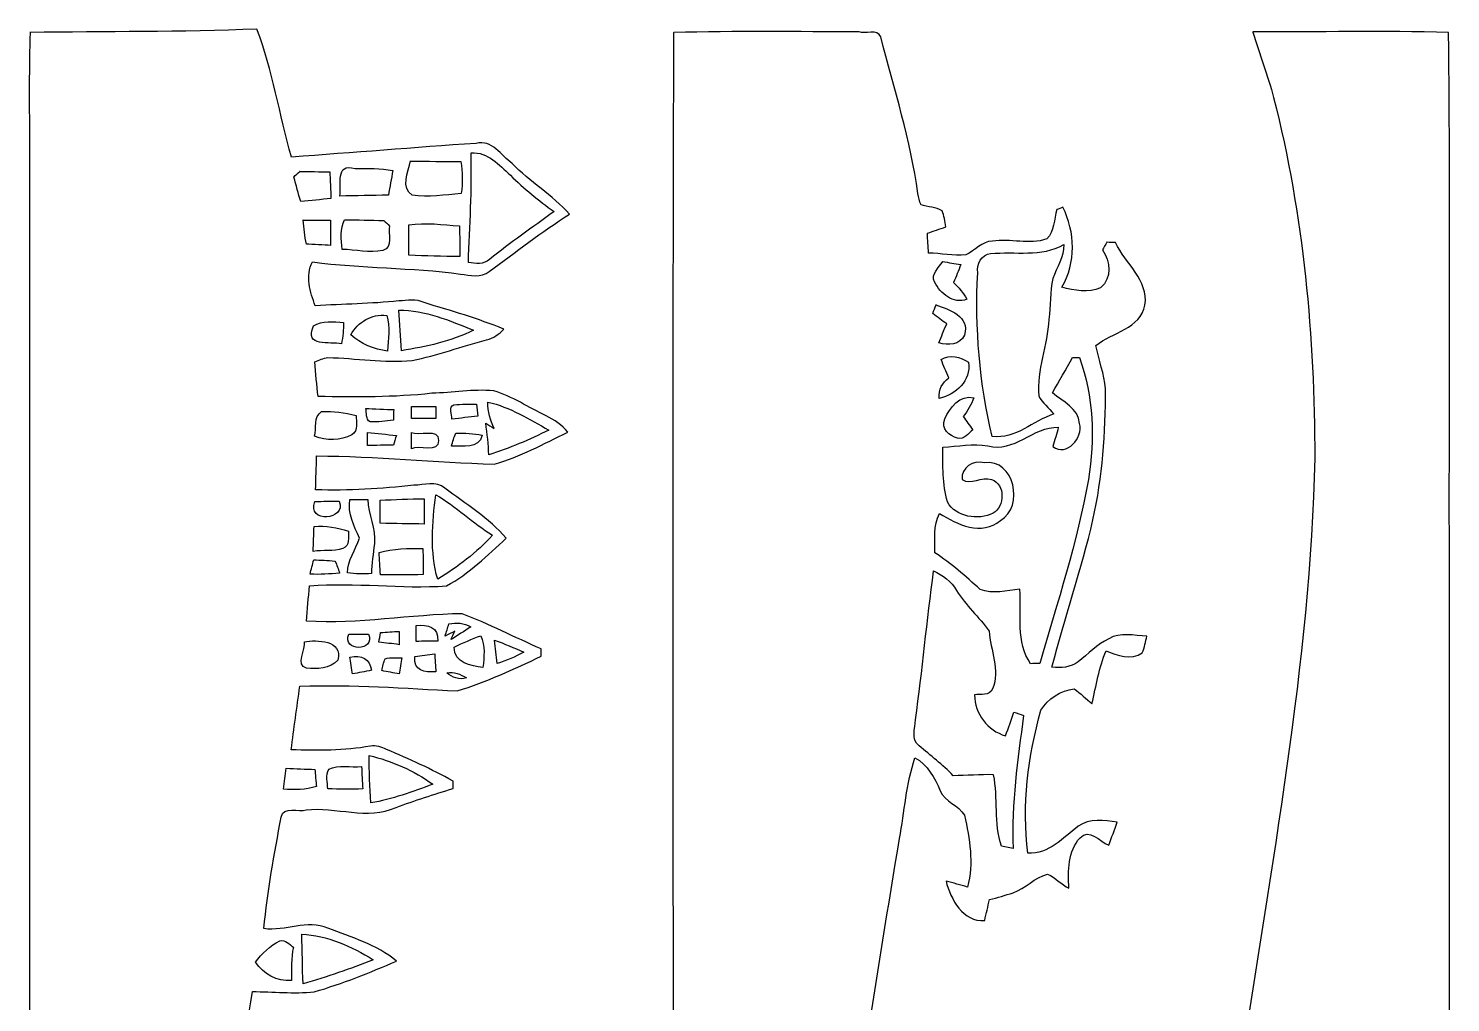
# Model space of a CAD drawing. Header units: centimetres. Extents: x -9.9 to 10.6, y -13.5 to 13.4.
# Drawn here: x -9.85 to 10.63, y -0.65 to 13.38 of the extents above; entities that cross this region are included whole.
import ezdxf

# ---------------------------------------------------------------- set-up
doc = ezdxf.new("R2010")
doc.units = ezdxf.units.CM
doc.header["$MEASUREMENT"] = 0
doc.layers.add('Camada 1', color=7, linetype='Continuous')

msp = doc.modelspace()

# ---------------------------------------------------------------- linework, layer by layer
at = {"layer": 'Camada 1', "color": 142}
for points, knots in [([(-9.833, 13.323), (-8.743, 13.341), (-7.652, 13.329), (-6.563, 13.372), (-6.563, 13.372), (-6.332, 12.777), (-6.241, 12.14), (-6.064, 11.529), (-6.064, 11.529), (-5.177, 11.592), (-4.292, 11.668), (-3.405, 11.726), (-3.405, 11.726), (-3.174, 11.787), (-3.044, 11.55), (-2.886, 11.437), (-2.886, 11.437), (-2.63, 11.172), (-2.305, 10.984), (-2.06, 10.707), (-2.06, 10.707), (-2.459, 10.451), (-2.833, 10.16), (-3.215, 9.881), (-3.215, 9.881), (-3.334, 9.786), (-3.493, 9.827), (-3.628, 9.844), (-3.628, 9.844), (-4.336, 9.941), (-5.054, 9.923), (-5.761, 10.019), (-5.761, 10.019), (-5.867, 9.819), (-5.796, 9.585), (-5.722, 9.385), (-5.722, 9.385), (-5.321, 9.413), (-4.918, 9.415), (-4.518, 9.456), (-4.518, 9.456), (-4.395, 9.465), (-4.268, 9.488), (-4.151, 9.432), (-4.151, 9.432), (-3.766, 9.313), (-3.377, 9.204), (-3.004, 9.05), (-3.004, 9.05), (-3.073, 8.978), (-3.156, 8.919), (-3.254, 8.895), (-3.254, 8.895), (-3.613, 8.802), (-3.963, 8.673), (-4.327, 8.598), (-4.327, 8.598), (-4.731, 8.559), (-5.135, 8.634), (-5.539, 8.64), (-5.539, 8.64), (-5.606, 8.636), (-5.665, 8.602), (-5.726, 8.579), (-5.726, 8.579), (-5.714, 8.412), (-5.701, 8.245), (-5.682, 8.079), (-5.682, 8.079), (-5.135, 8.072), (-4.586, 8.066), (-4.041, 8.126), (-4.041, 8.126), (-3.745, 8.136), (-3.447, 8.187), (-3.151, 8.163), (-3.151, 8.163), (-2.881, 8.084), (-2.648, 7.919), (-2.395, 7.801), (-2.395, 7.801), (-2.275, 7.747), (-2.168, 7.667), (-2.084, 7.566), (-2.084, 7.566), (-2.43, 7.399), (-2.773, 7.208), (-3.144, 7.104), (-3.144, 7.104), (-3.996, 7.135), (-4.848, 7.217), (-5.702, 7.225), (-5.702, 7.225), (-5.707, 7.062), (-5.712, 6.899), (-5.716, 6.735), (-5.716, 6.735), (-5.243, 6.723), (-4.77, 6.748), (-4.3, 6.803), (-4.3, 6.803), (-4.157, 6.798), (-3.978, 6.875), (-3.856, 6.759), (-3.856, 6.759), (-3.55, 6.532), (-3.22, 6.33), (-2.969, 6.038), (-2.969, 6.038), (-3.24, 5.792), (-3.507, 5.528), (-3.831, 5.352), (-3.831, 5.352), (-4.488, 5.307), (-5.147, 5.406), (-5.805, 5.352), (-5.805, 5.352), (-5.82, 5.183), (-5.837, 5.013), (-5.848, 4.843), (-5.848, 4.843), (-5.097, 4.798), (-4.352, 4.939), (-3.604, 4.951), (-3.604, 4.951), (-3.218, 4.8), (-2.847, 4.612), (-2.468, 4.444), (-2.468, 4.444), (-2.467, 4.418), (-2.466, 4.366), (-2.465, 4.34), (-2.465, 4.34), (-2.859, 4.152), (-3.259, 3.966), (-3.677, 3.839), (-3.677, 3.839), (-4.432, 3.876), (-5.188, 3.934), (-5.944, 3.907), (-5.944, 3.907), (-5.987, 3.601), (-6.029, 3.295), (-6.069, 2.989), (-6.069, 2.989), (-5.688, 2.983), (-5.303, 2.973), (-4.927, 3.044), (-4.927, 3.044), (-4.846, 3.06), (-4.768, 3.026), (-4.694, 2.997), (-4.694, 2.997), (-4.369, 2.858), (-4.047, 2.712), (-3.737, 2.541), (-3.737, 2.541), (-3.737, 2.515), (-3.736, 2.461), (-3.736, 2.435), (-3.736, 2.435), (-4.011, 2.346), (-4.288, 2.262), (-4.558, 2.159), (-4.558, 2.159), (-4.969, 1.973), (-5.425, 2.175), (-5.855, 2.125), (-5.855, 2.125), (-5.953, 2.093), (-6.184, 2.184), (-6.215, 2.022), (-6.215, 2.022), (-6.307, 1.489), (-6.415, 0.956), (-6.461, 0.415), (-6.461, 0.415), (-6.153, 0.368), (-5.837, 0.554), (-5.539, 0.421), (-5.539, 0.421), (-5.2, 0.287), (-4.836, 0.185), (-4.551, -0.052), (-4.551, -0.052), (-4.938, -0.221), (-5.332, -0.377), (-5.737, -0.497), (-5.737, -0.497), (-6.033, -0.526), (-6.331, -0.492), (-6.627, -0.493), (-6.627, -0.493), (-6.87, -2.035), (-7.126, -3.577), (-7.28, -5.132), (-7.28, -5.132), (-7.42, -6.367), (-7.486, -7.613), (-7.41, -8.855), (-7.41, -8.855), (-7.34, -9.997), (-7.177, -11.13), (-6.941, -12.249), (-6.941, -12.249), (-7.404, -12.076), (-7.856, -11.873), (-8.326, -11.717), (-8.326, -11.717), (-8.819, -11.555), (-9.32, -11.417), (-9.826, -11.302), (-9.826, -11.302), (-9.854, -10.651), (-9.837, -10), (-9.84, -9.349), (-9.84, -9.349), (-9.841, -2.293), (-9.84, 4.762), (-9.84, 11.818), (-9.84, 11.818), (-9.841, 12.32), (-9.847, 12.822), (-9.831, 13.323), (-9.831, 13.323), (-9.831, 13.323), (-9.833, 13.323), (-9.833, 13.323)], [0, 0, 0, 0, 0.017241, 0.017241, 0.017241, 0.017241, 0.034483, 0.034483, 0.034483, 0.034483, 0.051724, 0.051724, 0.051724, 0.051724, 0.068966, 0.068966, 0.068966, 0.068966, 0.086207, 0.086207, 0.086207, 0.086207, 0.103448, 0.103448, 0.103448, 0.103448, 0.12069, 0.12069, 0.12069, 0.12069, 0.137931, 0.137931, 0.137931, 0.137931, 0.155172, 0.155172, 0.155172, 0.155172, 0.172414, 0.172414, 0.172414, 0.172414, 0.189655, 0.189655, 0.189655, 0.189655, 0.206897, 0.206897, 0.206897, 0.206897, 0.224138, 0.224138, 0.224138, 0.224138, 0.241379, 0.241379, 0.241379, 0.241379, 0.258621, 0.258621, 0.258621, 0.258621, 0.275862, 0.275862, 0.275862, 0.275862, 0.293103, 0.293103, 0.293103, 0.293103, 0.310345, 0.310345, 0.310345, 0.310345, 0.327586, 0.327586, 0.327586, 0.327586, 0.344828, 0.344828, 0.344828, 0.344828, 0.362069, 0.362069, 0.362069, 0.362069, 0.37931, 0.37931, 0.37931, 0.37931, 0.396552, 0.396552, 0.396552, 0.396552, 0.413793, 0.413793, 0.413793, 0.413793, 0.431034, 0.431034, 0.431034, 0.431034, 0.448276, 0.448276, 0.448276, 0.448276, 0.465517, 0.465517, 0.465517, 0.465517, 0.482759, 0.482759, 0.482759, 0.482759, 0.5, 0.5, 0.5, 0.5, 0.517241, 0.517241, 0.517241, 0.517241, 0.534483, 0.534483, 0.534483, 0.534483, 0.551724, 0.551724, 0.551724, 0.551724, 0.568966, 0.568966, 0.568966, 0.568966, 0.586207, 0.586207, 0.586207, 0.586207, 0.603448, 0.603448, 0.603448, 0.603448, 0.62069, 0.62069, 0.62069, 0.62069, 0.637931, 0.637931, 0.637931, 0.637931, 0.655172, 0.655172, 0.655172, 0.655172, 0.672414, 0.672414, 0.672414, 0.672414, 0.689655, 0.689655, 0.689655, 0.689655, 0.706897, 0.706897, 0.706897, 0.706897, 0.724138, 0.724138, 0.724138, 0.724138, 0.741379, 0.741379, 0.741379, 0.741379, 0.758621, 0.758621, 0.758621, 0.758621, 0.775862, 0.775862, 0.775862, 0.775862, 0.793103, 0.793103, 0.793103, 0.793103, 0.810345, 0.810345, 0.810345, 0.810345, 0.827586, 0.827586, 0.827586, 0.827586, 0.844828, 0.844828, 0.844828, 0.844828, 0.862069, 0.862069, 0.862069, 0.862069, 0.87931, 0.87931, 0.87931, 0.87931, 0.896552, 0.896552, 0.896552, 0.896552, 0.913793, 0.913793, 0.913793, 0.913793, 0.931034, 0.931034, 0.931034, 0.931034, 0.948276, 0.948276, 0.948276, 0.948276, 0.965517, 0.965517, 0.965517, 0.965517, 1, 1, 1, 1]), ([(-0.556, 13.323), (0.334, 13.347), (1.226, 13.333), (2.116, 13.334), (2.116, 13.334), (2.193, 13.293), (2.384, 13.382), (2.426, 13.261), (2.426, 13.261), (2.618, 12.512), (2.853, 11.772), (2.962, 11.004), (2.962, 11.004), (2.971, 10.949), (2.982, 10.893), (3.006, 10.842), (3.006, 10.842), (3.105, 10.805), (3.217, 10.81), (3.31, 10.756), (3.31, 10.756), (3.337, 10.682), (3.355, 10.604), (3.362, 10.523), (3.362, 10.523), (3.274, 10.493), (3.186, 10.463), (3.099, 10.432), (3.099, 10.432), (3.101, 10.337), (3.109, 10.241), (3.113, 10.146), (3.113, 10.146), (3.293, 10.144), (3.474, 10.103), (3.653, 10.121), (3.653, 10.121), (3.783, 10.182), (3.882, 10.313), (4.035, 10.319), (4.035, 10.319), (4.294, 10.357), (4.567, 10.261), (4.819, 10.35), (4.819, 10.35), (4.93, 10.458), (4.92, 10.635), (4.963, 10.773), (4.963, 10.773), (4.985, 10.782), (5.027, 10.799), (5.048, 10.808), (5.048, 10.808), (5.231, 10.451), (5.241, 10.004), (5.035, 9.655), (5.035, 9.655), (5.215, 9.605), (5.415, 9.571), (5.593, 9.646), (5.593, 9.646), (5.76, 9.789), (5.739, 10.026), (5.62, 10.191), (5.62, 10.191), (5.641, 10.228), (5.662, 10.264), (5.683, 10.301), (5.683, 10.301), (5.725, 10.299), (5.767, 10.298), (5.809, 10.297), (5.809, 10.297), (5.949, 9.995), (6.285, 9.758), (6.232, 9.396), (6.232, 9.396), (6.168, 9.058), (5.761, 9.002), (5.525, 8.817), (5.525, 8.817), (5.565, 8.607), (5.647, 8.404), (5.666, 8.19), (5.666, 8.19), (5.661, 7.558), (5.623, 6.921), (5.482, 6.303), (5.482, 6.303), (5.319, 5.587), (5.073, 4.893), (4.892, 4.181), (4.892, 4.181), (5.022, 4.166), (5.162, 4.177), (5.27, 4.257), (5.27, 4.257), (5.418, 4.367), (5.541, 4.512), (5.713, 4.589), (5.713, 4.589), (5.876, 4.693), (6.078, 4.632), (6.259, 4.629), (6.259, 4.629), (6.241, 4.548), (6.227, 4.465), (6.194, 4.388), (6.194, 4.388), (6.034, 4.28), (5.832, 4.346), (5.671, 4.417), (5.671, 4.417), (5.565, 4.174), (5.533, 3.91), (5.468, 3.655), (5.468, 3.655), (5.382, 3.724), (5.306, 3.807), (5.213, 3.867), (5.213, 3.867), (5.023, 3.847), (4.828, 3.726), (4.733, 3.56), (4.733, 3.56), (4.546, 2.894), (4.461, 2.19), (4.543, 1.5), (4.543, 1.5), (4.848, 1.483), (5.049, 1.726), (5.271, 1.889), (5.271, 1.889), (5.433, 2.004), (5.646, 1.98), (5.832, 1.947), (5.832, 1.947), (5.793, 1.836), (5.751, 1.726), (5.71, 1.615), (5.71, 1.615), (5.58, 1.672), (5.431, 1.865), (5.297, 1.724), (5.297, 1.724), (5.122, 1.533), (5.122, 1.242), (5.136, 0.997), (5.136, 0.997), (5.025, 1.05), (4.942, 1.153), (4.829, 1.197), (4.829, 1.197), (4.641, 1.158), (4.512, 0.991), (4.333, 0.93), (4.333, 0.93), (4.22, 0.895), (4.107, 0.862), (3.993, 0.832), (3.993, 0.832), (3.969, 0.733), (3.946, 0.633), (3.924, 0.532), (3.924, 0.532), (3.608, 0.507), (3.434, 0.837), (3.366, 1.099), (3.366, 1.099), (3.47, 1.073), (3.573, 1.042), (3.676, 1.014), (3.676, 1.014), (3.766, 1.356), (3.71, 1.71), (3.63, 2.047), (3.63, 2.047), (3.552, 2.197), (3.348, 2.239), (3.282, 2.4), (3.282, 2.4), (3.201, 2.586), (3.104, 2.775), (2.919, 2.877), (2.919, 2.877), (2.793, 2.5), (2.767, 2.1), (2.696, 1.711), (2.696, 1.711), (2.372, -0.238), (2.063, -2.19), (1.782, -4.145), (1.782, -4.145), (1.609, -5.661), (1.442, -7.187), (1.549, -8.715), (1.549, -8.715), (1.633, -10.275), (1.796, -11.856), (2.323, -13.337), (2.323, -13.337), (2.341, -13.394), (2.357, -13.451), (2.374, -13.51), (2.374, -13.51), (1.397, -13.512), (0.42, -13.524), (-0.556, -13.504), (-0.556, -13.504), (-0.583, -10.732), (-0.56, -7.96), (-0.568, -5.188), (-0.568, -5.188), (-0.562, 0.982), (-0.58, 7.152), (-0.56, 13.321), (-0.56, 13.321), (-0.56, 13.321), (-0.556, 13.323), (-0.556, 13.323)], [0, 0, 0, 0, 0.017857, 0.017857, 0.017857, 0.017857, 0.035714, 0.035714, 0.035714, 0.035714, 0.053571, 0.053571, 0.053571, 0.053571, 0.071429, 0.071429, 0.071429, 0.071429, 0.089286, 0.089286, 0.089286, 0.089286, 0.107143, 0.107143, 0.107143, 0.107143, 0.125, 0.125, 0.125, 0.125, 0.142857, 0.142857, 0.142857, 0.142857, 0.160714, 0.160714, 0.160714, 0.160714, 0.178571, 0.178571, 0.178571, 0.178571, 0.196429, 0.196429, 0.196429, 0.196429, 0.214286, 0.214286, 0.214286, 0.214286, 0.232143, 0.232143, 0.232143, 0.232143, 0.25, 0.25, 0.25, 0.25, 0.267857, 0.267857, 0.267857, 0.267857, 0.285714, 0.285714, 0.285714, 0.285714, 0.303571, 0.303571, 0.303571, 0.303571, 0.321429, 0.321429, 0.321429, 0.321429, 0.339286, 0.339286, 0.339286, 0.339286, 0.357143, 0.357143, 0.357143, 0.357143, 0.375, 0.375, 0.375, 0.375, 0.392857, 0.392857, 0.392857, 0.392857, 0.410714, 0.410714, 0.410714, 0.410714, 0.428571, 0.428571, 0.428571, 0.428571, 0.446429, 0.446429, 0.446429, 0.446429, 0.464286, 0.464286, 0.464286, 0.464286, 0.482143, 0.482143, 0.482143, 0.482143, 0.5, 0.5, 0.5, 0.5, 0.517857, 0.517857, 0.517857, 0.517857, 0.535714, 0.535714, 0.535714, 0.535714, 0.553571, 0.553571, 0.553571, 0.553571, 0.571429, 0.571429, 0.571429, 0.571429, 0.589286, 0.589286, 0.589286, 0.589286, 0.607143, 0.607143, 0.607143, 0.607143, 0.625, 0.625, 0.625, 0.625, 0.642857, 0.642857, 0.642857, 0.642857, 0.660714, 0.660714, 0.660714, 0.660714, 0.678571, 0.678571, 0.678571, 0.678571, 0.696429, 0.696429, 0.696429, 0.696429, 0.714286, 0.714286, 0.714286, 0.714286, 0.732143, 0.732143, 0.732143, 0.732143, 0.75, 0.75, 0.75, 0.75, 0.767857, 0.767857, 0.767857, 0.767857, 0.785714, 0.785714, 0.785714, 0.785714, 0.803571, 0.803571, 0.803571, 0.803571, 0.821429, 0.821429, 0.821429, 0.821429, 0.839286, 0.839286, 0.839286, 0.839286, 0.857143, 0.857143, 0.857143, 0.857143, 0.875, 0.875, 0.875, 0.875, 0.892857, 0.892857, 0.892857, 0.892857, 0.910714, 0.910714, 0.910714, 0.910714, 0.928571, 0.928571, 0.928571, 0.928571, 0.946429, 0.946429, 0.946429, 0.946429, 0.964286, 0.964286, 0.964286, 0.964286, 1, 1, 1, 1]), ([(7.786, 13.331), (8.726, 13.332), (9.667, 13.347), (10.607, 13.326), (10.607, 13.326), (10.635, 10.671), (10.611, 8.016), (10.619, 5.362), (10.619, 5.362), (10.618, -0.941), (10.621, -7.243), (10.618, -13.546), (10.618, -13.546), (9.678, -13.549), (8.738, -13.547), (7.799, -13.547), (7.799, -13.547), (7.633, -13.075), (7.532, -12.584), (7.405, -12.101), (7.405, -12.101), (7.062, -12.099), (6.719, -12.098), (6.377, -12.102), (6.377, -12.102), (6.403, -12.371), (6.46, -12.636), (6.494, -12.904), (6.494, -12.904), (6.163, -12.822), (5.908, -12.576), (5.586, -12.471), (5.586, -12.471), (5.562, -12.539), (5.539, -12.607), (5.517, -12.676), (5.517, -12.676), (5.279, -12.619), (5.09, -12.454), (4.867, -12.362), (4.867, -12.362), (4.745, -12.326), (4.612, -12.393), (4.494, -12.336), (4.494, -12.336), (4.284, -12.233), (4.088, -12.104), (3.879, -11.999), (3.879, -11.999), (3.786, -11.942), (3.669, -11.895), (3.624, -11.788), (3.624, -11.788), (3.886, -11.587), (4.191, -11.449), (4.475, -11.281), (4.475, -11.281), (4.588, -11.203), (4.721, -11.277), (4.843, -11.259), (4.843, -11.259), (5.063, -11.16), (5.266, -11.028), (5.485, -10.926), (5.485, -10.926), (5.547, -10.984), (5.588, -11.144), (5.696, -11.09), (5.696, -11.09), (5.898, -10.981), (6.082, -10.839), (6.277, -10.719), (6.277, -10.719), (6.277, -10.672), (6.279, -10.625), (6.281, -10.579), (6.281, -10.579), (6.067, -10.592), (5.854, -10.572), (5.664, -10.464), (5.664, -10.464), (5.322, -10.404), (4.981, -10.262), (4.741, -10.004), (4.741, -10.004), (5.029, -9.837), (5.313, -9.636), (5.649, -9.582), (5.649, -9.582), (5.77, -9.545), (5.88, -9.478), (6.002, -9.444), (6.002, -9.444), (6.077, -9.447), (6.141, -9.494), (6.209, -9.521), (6.209, -9.521), (6.364, -9.431), (6.517, -9.333), (6.688, -9.274), (6.688, -9.274), (6.693, -9.452), (6.684, -9.63), (6.672, -9.808), (6.672, -9.808), (6.76, -9.808), (6.936, -9.808), (7.024, -9.808), (7.024, -9.808), (7.021, -9.526), (7.006, -9.241), (6.936, -8.967), (6.936, -8.967), (6.841, -9.001), (6.742, -9.071), (6.637, -9.037), (6.637, -9.037), (6.418, -8.97), (6.172, -8.921), (6.011, -8.744), (6.011, -8.744), (6.149, -8.648), (6.291, -8.556), (6.417, -8.444), (6.417, -8.444), (6.277, -8.37), (6.137, -8.235), (5.967, -8.294), (5.967, -8.294), (5.822, -8.343), (5.701, -8.235), (5.575, -8.183), (5.575, -8.183), (5.442, -8.116), (5.282, -8.151), (5.15, -8.081), (5.15, -8.081), (4.965, -7.988), (4.794, -7.87), (4.621, -7.758), (4.621, -7.758), (4.623, -7.736), (4.627, -7.692), (4.629, -7.669), (4.629, -7.669), (4.855, -7.542), (5.072, -7.387), (5.331, -7.331), (5.331, -7.331), (5.513, -7.292), (5.679, -7.206), (5.856, -7.152), (5.856, -7.152), (5.952, -7.128), (6.046, -7.194), (6.142, -7.17), (6.142, -7.17), (6.231, -7.138), (6.299, -7.069), (6.371, -7.011), (6.371, -7.011), (6.274, -6.935), (6.167, -6.869), (6.046, -6.842), (6.046, -6.842), (5.794, -6.791), (5.533, -6.683), (5.374, -6.473), (5.374, -6.473), (5.787, -6.193), (6.276, -6.075), (6.762, -6.001), (6.762, -6.001), (6.754, -6.108), (6.747, -6.217), (6.74, -6.325), (6.74, -6.325), (6.833, -6.33), (6.927, -6.332), (7.021, -6.33), (7.021, -6.33), (7.064, -5.693), (7.133, -5.057), (7.163, -4.419), (7.163, -4.419), (7.123, -4.404), (7.083, -4.388), (7.044, -4.372), (7.044, -4.372), (7.01, -4.519), (6.981, -4.668), (6.949, -4.817), (6.949, -4.817), (6.818, -4.777), (6.69, -4.727), (6.562, -4.678), (6.562, -4.678), (6.504, -4.707), (6.447, -4.736), (6.389, -4.764), (6.389, -4.764), (6.24, -4.686), (6.093, -4.592), (5.923, -4.574), (5.923, -4.574), (5.666, -4.545), (5.463, -4.367), (5.248, -4.239), (5.248, -4.239), (5.253, -4.215), (5.261, -4.168), (5.265, -4.144), (5.265, -4.144), (5.481, -4.036), (5.677, -3.867), (5.923, -3.83), (5.923, -3.83), (6.08, -3.81), (6.21, -3.709), (6.362, -3.671), (6.362, -3.671), (6.49, -3.677), (6.622, -3.701), (6.745, -3.649), (6.745, -3.649), (6.741, -3.6), (6.738, -3.55), (6.735, -3.501), (6.735, -3.501), (6.467, -3.403), (6.192, -3.312), (5.954, -3.149), (5.954, -3.149), (5.957, -3.122), (5.962, -3.068), (5.965, -3.04), (5.965, -3.04), (6.195, -2.923), (6.427, -2.8), (6.683, -2.746), (6.683, -2.746), (6.83, -2.724), (6.98, -2.74), (7.129, -2.734), (7.129, -2.734), (7.101, -2.931), (7.268, -2.984), (7.41, -2.942), (7.41, -2.942), (7.422, -2.83), (7.437, -2.722), (7.45, -2.611), (7.45, -2.611), (7.194, -2.512), (6.883, -2.511), (6.668, -2.329), (6.668, -2.329), (6.589, -2.245), (6.73, -2.17), (6.797, -2.141), (6.797, -2.141), (7.016, -2.052), (7.266, -1.988), (7.497, -2.069), (7.497, -2.069), (7.556, -1.934), (7.584, -1.789), (7.605, -1.645), (7.605, -1.645), (8.033, 1.291), (8.613, 4.218), (8.679, 7.193), (8.679, 7.193), (8.677, 8.937), (8.519, 10.691), (8.086, 12.385), (8.086, 12.385), (8.003, 12.705), (7.88, 13.012), (7.787, 13.328), (7.787, 13.328), (7.787, 13.328), (7.786, 13.331), (7.786, 13.331)], [0, 0, 0, 0, 0.013889, 0.013889, 0.013889, 0.013889, 0.027778, 0.027778, 0.027778, 0.027778, 0.041667, 0.041667, 0.041667, 0.041667, 0.055556, 0.055556, 0.055556, 0.055556, 0.069444, 0.069444, 0.069444, 0.069444, 0.083333, 0.083333, 0.083333, 0.083333, 0.097222, 0.097222, 0.097222, 0.097222, 0.111111, 0.111111, 0.111111, 0.111111, 0.125, 0.125, 0.125, 0.125, 0.138889, 0.138889, 0.138889, 0.138889, 0.152778, 0.152778, 0.152778, 0.152778, 0.166667, 0.166667, 0.166667, 0.166667, 0.180556, 0.180556, 0.180556, 0.180556, 0.194444, 0.194444, 0.194444, 0.194444, 0.208333, 0.208333, 0.208333, 0.208333, 0.222222, 0.222222, 0.222222, 0.222222, 0.236111, 0.236111, 0.236111, 0.236111, 0.25, 0.25, 0.25, 0.25, 0.263889, 0.263889, 0.263889, 0.263889, 0.277778, 0.277778, 0.277778, 0.277778, 0.291667, 0.291667, 0.291667, 0.291667, 0.305556, 0.305556, 0.305556, 0.305556, 0.319444, 0.319444, 0.319444, 0.319444, 0.333333, 0.333333, 0.333333, 0.333333, 0.347222, 0.347222, 0.347222, 0.347222, 0.361111, 0.361111, 0.361111, 0.361111, 0.375, 0.375, 0.375, 0.375, 0.388889, 0.388889, 0.388889, 0.388889, 0.402778, 0.402778, 0.402778, 0.402778, 0.416667, 0.416667, 0.416667, 0.416667, 0.430556, 0.430556, 0.430556, 0.430556, 0.444444, 0.444444, 0.444444, 0.444444, 0.458333, 0.458333, 0.458333, 0.458333, 0.472222, 0.472222, 0.472222, 0.472222, 0.486111, 0.486111, 0.486111, 0.486111, 0.5, 0.5, 0.5, 0.5, 0.513889, 0.513889, 0.513889, 0.513889, 0.527778, 0.527778, 0.527778, 0.527778, 0.541667, 0.541667, 0.541667, 0.541667, 0.555556, 0.555556, 0.555556, 0.555556, 0.569444, 0.569444, 0.569444, 0.569444, 0.583333, 0.583333, 0.583333, 0.583333, 0.597222, 0.597222, 0.597222, 0.597222, 0.611111, 0.611111, 0.611111, 0.611111, 0.625, 0.625, 0.625, 0.625, 0.638889, 0.638889, 0.638889, 0.638889, 0.652778, 0.652778, 0.652778, 0.652778, 0.666667, 0.666667, 0.666667, 0.666667, 0.680556, 0.680556, 0.680556, 0.680556, 0.694444, 0.694444, 0.694444, 0.694444, 0.708333, 0.708333, 0.708333, 0.708333, 0.722222, 0.722222, 0.722222, 0.722222, 0.736111, 0.736111, 0.736111, 0.736111, 0.75, 0.75, 0.75, 0.75, 0.763889, 0.763889, 0.763889, 0.763889, 0.777778, 0.777778, 0.777778, 0.777778, 0.791667, 0.791667, 0.791667, 0.791667, 0.805556, 0.805556, 0.805556, 0.805556, 0.819444, 0.819444, 0.819444, 0.819444, 0.833333, 0.833333, 0.833333, 0.833333, 0.847222, 0.847222, 0.847222, 0.847222, 0.861111, 0.861111, 0.861111, 0.861111, 0.875, 0.875, 0.875, 0.875, 0.888889, 0.888889, 0.888889, 0.888889, 0.902778, 0.902778, 0.902778, 0.902778, 0.916667, 0.916667, 0.916667, 0.916667, 0.930556, 0.930556, 0.930556, 0.930556, 0.944444, 0.944444, 0.944444, 0.944444, 0.958333, 0.958333, 0.958333, 0.958333, 0.972222, 0.972222, 0.972222, 0.972222, 1, 1, 1, 1]), ([(-3.477, 11.589), (-3.463, 11.063), (-3.495, 10.536), (-3.516, 10.01), (-3.516, 10.01), (-3.412, 9.996), (-3.295, 9.977), (-3.21, 10.056), (-3.21, 10.056), (-2.912, 10.299), (-2.593, 10.516), (-2.282, 10.743), (-2.282, 10.743), (-2.501, 10.906), (-2.718, 11.074), (-2.911, 11.267), (-2.911, 11.267), (-3.073, 11.414), (-3.233, 11.608), (-3.476, 11.589), (-3.476, 11.589), (-3.476, 11.589), (-3.477, 11.589), (-3.477, 11.589)], [0, 0, 0, 0, 0.142857, 0.142857, 0.142857, 0.142857, 0.285714, 0.285714, 0.285714, 0.285714, 0.428571, 0.428571, 0.428571, 0.428571, 0.571429, 0.571429, 0.571429, 0.571429, 0.714286, 0.714286, 0.714286, 0.714286, 1, 1, 1, 1]), ([(-5.946, 11.322), (-5.974, 11.295), (-6.002, 11.268), (-6.03, 11.242), (-6.03, 11.242), (-5.997, 11.123), (-5.966, 11.005), (-5.931, 10.887), (-5.931, 10.887), (-5.786, 10.902), (-5.641, 10.917), (-5.496, 10.933), (-5.496, 10.933), (-5.5, 11.029), (-5.508, 11.22), (-5.513, 11.316), (-5.513, 11.316), (-5.658, 11.318), (-5.803, 11.321), (-5.947, 11.323), (-5.947, 11.323), (-5.947, 11.323), (-5.946, 11.322), (-5.946, 11.322)], [0, 0, 0, 0, 0.142857, 0.142857, 0.142857, 0.142857, 0.285714, 0.285714, 0.285714, 0.285714, 0.428571, 0.428571, 0.428571, 0.428571, 0.571429, 0.571429, 0.571429, 0.571429, 0.714286, 0.714286, 0.714286, 0.714286, 1, 1, 1, 1]), ([(-5.368, 10.968), (-5.135, 10.972), (-4.902, 10.975), (-4.668, 10.982), (-4.668, 10.982), (-4.646, 11.099), (-4.625, 11.217), (-4.606, 11.335), (-4.606, 11.335), (-4.784, 11.365), (-4.966, 11.368), (-5.146, 11.363), (-5.146, 11.363), (-5.445, 11.457), (-5.335, 11.116), (-5.368, 10.969), (-5.368, 10.969), (-5.368, 10.969), (-5.368, 10.968), (-5.368, 10.968)], [0, 0, 0, 0, 0.166667, 0.166667, 0.166667, 0.166667, 0.333333, 0.333333, 0.333333, 0.333333, 0.5, 0.5, 0.5, 0.5, 0.666667, 0.666667, 0.666667, 0.666667, 1, 1, 1, 1]), ([(-4.348, 11.473), (-4.385, 11.317), (-4.494, 11.083), (-4.324, 10.98), (-4.324, 10.98), (-4.092, 10.945), (-3.854, 10.986), (-3.621, 11.003), (-3.621, 11.003), (-3.591, 11.156), (-3.607, 11.312), (-3.622, 11.465), (-3.622, 11.465), (-3.864, 11.466), (-4.106, 11.468), (-4.348, 11.472), (-4.348, 11.472), (-4.348, 11.472), (-4.348, 11.473), (-4.348, 11.473)], [0, 0, 0, 0, 0.166667, 0.166667, 0.166667, 0.166667, 0.333333, 0.333333, 0.333333, 0.333333, 0.5, 0.5, 0.5, 0.5, 0.666667, 0.666667, 0.666667, 0.666667, 1, 1, 1, 1]), ([(-5.898, 10.618), (-5.883, 10.503), (-5.877, 10.387), (-5.849, 10.274), (-5.849, 10.274), (-5.762, 10.27), (-5.588, 10.261), (-5.501, 10.257), (-5.501, 10.257), (-5.501, 10.348), (-5.501, 10.529), (-5.501, 10.62), (-5.501, 10.62), (-5.6, 10.62), (-5.799, 10.619), (-5.899, 10.619), (-5.899, 10.619), (-5.899, 10.619), (-5.898, 10.618), (-5.898, 10.618)], [0, 0, 0, 0, 0.166667, 0.166667, 0.166667, 0.166667, 0.333333, 0.333333, 0.333333, 0.333333, 0.5, 0.5, 0.5, 0.5, 0.666667, 0.666667, 0.666667, 0.666667, 1, 1, 1, 1]), ([(-5.299, 10.627), (-5.366, 10.492), (-5.348, 10.343), (-5.334, 10.199), (-5.334, 10.199), (-5.14, 10.198), (-4.94, 10.14), (-4.749, 10.184), (-4.749, 10.184), (-4.591, 10.222), (-4.683, 10.434), (-4.65, 10.536), (-4.65, 10.536), (-4.679, 10.563), (-4.707, 10.59), (-4.735, 10.616), (-4.735, 10.616), (-4.923, 10.62), (-5.111, 10.623), (-5.299, 10.627), (-5.299, 10.627), (-5.299, 10.627), (-5.299, 10.627), (-5.299, 10.627)], [0, 0, 0, 0, 0.142857, 0.142857, 0.142857, 0.142857, 0.285714, 0.285714, 0.285714, 0.285714, 0.428571, 0.428571, 0.428571, 0.428571, 0.571429, 0.571429, 0.571429, 0.571429, 0.714286, 0.714286, 0.714286, 0.714286, 1, 1, 1, 1]), ([(-4.372, 10.555), (-4.372, 10.409), (-4.373, 10.264), (-4.374, 10.118), (-4.374, 10.118), (-4.13, 10.103), (-3.885, 10.097), (-3.64, 10.097), (-3.64, 10.097), (-3.64, 10.244), (-3.641, 10.39), (-3.642, 10.537), (-3.642, 10.537), (-3.885, 10.556), (-4.128, 10.587), (-4.372, 10.555), (-4.372, 10.555), (-4.372, 10.555), (-4.372, 10.555), (-4.372, 10.555)], [0, 0, 0, 0, 0.166667, 0.166667, 0.166667, 0.166667, 0.333333, 0.333333, 0.333333, 0.333333, 0.5, 0.5, 0.5, 0.5, 0.666667, 0.666667, 0.666667, 0.666667, 1, 1, 1, 1]), ([(4.009, 10.139), (3.877, 10.127), (3.802, 9.986), (3.823, 9.86), (3.823, 9.86), (3.78, 9.07), (3.85, 8.272), (4.031, 7.502), (4.031, 7.502), (4.376, 7.466), (4.614, 7.729), (4.918, 7.829), (4.918, 7.829), (4.847, 7.916), (4.755, 7.987), (4.702, 8.087), (4.702, 8.087), (4.671, 8.462), (4.826, 8.819), (4.849, 9.19), (4.849, 9.19), (4.869, 9.387), (4.867, 9.586), (4.903, 9.78), (4.903, 9.78), (4.964, 9.941), (5.065, 10.088), (5.063, 10.269), (5.063, 10.269), (4.74, 10.084), (4.36, 10.174), (4.009, 10.139)], [0, 0, 0, 0, 0.111111, 0.111111, 0.111111, 0.111111, 0.222222, 0.222222, 0.222222, 0.222222, 0.333333, 0.333333, 0.333333, 0.333333, 0.444444, 0.444444, 0.444444, 0.444444, 0.555556, 0.555556, 0.555556, 0.555556, 0.666667, 0.666667, 0.666667, 0.666667, 0.777778, 0.777778, 0.777778, 0.777778, 1, 1, 1, 1]), ([(3.318, 10.024), (3.264, 9.936), (3.144, 9.844), (3.201, 9.73), (3.201, 9.73), (3.285, 9.562), (3.47, 9.404), (3.668, 9.481), (3.668, 9.481), (3.615, 9.571), (3.55, 9.651), (3.474, 9.722), (3.474, 9.722), (3.511, 9.807), (3.547, 9.893), (3.578, 9.98), (3.578, 9.98), (3.491, 9.995), (3.404, 10.01), (3.318, 10.024)], [0, 0, 0, 0, 0.166667, 0.166667, 0.166667, 0.166667, 0.333333, 0.333333, 0.333333, 0.333333, 0.5, 0.5, 0.5, 0.5, 0.666667, 0.666667, 0.666667, 0.666667, 1, 1, 1, 1]), ([(-5.211, 8.969), (-5.06, 8.84), (-4.879, 8.755), (-4.681, 8.735), (-4.681, 8.735), (-4.671, 8.904), (-4.639, 9.082), (-4.692, 9.247), (-4.692, 9.247), (-4.914, 9.277), (-5.103, 9.15), (-5.211, 8.969), (-5.211, 8.969), (-5.211, 8.969), (-5.211, 8.969), (-5.211, 8.969)], [0, 0, 0, 0, 0.2, 0.2, 0.2, 0.2, 0.4, 0.4, 0.4, 0.4, 0.6, 0.6, 0.6, 0.6, 1, 1, 1, 1]), ([(-4.518, 9.326), (-4.507, 9.131), (-4.495, 8.935), (-4.48, 8.74), (-4.48, 8.74), (-4.125, 8.798), (-3.765, 8.872), (-3.44, 9.034), (-3.44, 9.034), (-3.785, 9.176), (-4.139, 9.321), (-4.518, 9.326), (-4.518, 9.326), (-4.518, 9.326), (-4.518, 9.326), (-4.518, 9.326)], [0, 0, 0, 0, 0.2, 0.2, 0.2, 0.2, 0.4, 0.4, 0.4, 0.4, 0.6, 0.6, 0.6, 0.6, 1, 1, 1, 1]), ([(3.222, 9.4), (3.207, 9.359), (3.192, 9.318), (3.176, 9.277), (3.176, 9.277), (3.242, 9.225), (3.309, 9.175), (3.376, 9.125), (3.376, 9.125), (3.336, 9.035), (3.297, 8.945), (3.264, 8.852), (3.264, 8.852), (3.399, 8.817), (3.566, 8.817), (3.632, 8.965), (3.632, 8.965), (3.71, 9.239), (3.415, 9.333), (3.221, 9.4), (3.221, 9.4), (3.221, 9.4), (3.222, 9.4), (3.222, 9.4)], [0, 0, 0, 0, 0.142857, 0.142857, 0.142857, 0.142857, 0.285714, 0.285714, 0.285714, 0.285714, 0.428571, 0.428571, 0.428571, 0.428571, 0.571429, 0.571429, 0.571429, 0.571429, 0.714286, 0.714286, 0.714286, 0.714286, 1, 1, 1, 1]), ([(-5.748, 9.097), (-5.884, 8.778), (-5.508, 8.877), (-5.345, 8.838), (-5.345, 8.838), (-5.322, 8.939), (-5.314, 9.042), (-5.314, 9.145), (-5.314, 9.145), (-5.459, 9.157), (-5.617, 9.177), (-5.748, 9.098), (-5.748, 9.098), (-5.748, 9.098), (-5.748, 9.097), (-5.748, 9.097)], [0, 0, 0, 0, 0.2, 0.2, 0.2, 0.2, 0.4, 0.4, 0.4, 0.4, 0.6, 0.6, 0.6, 0.6, 1, 1, 1, 1]), ([(5.189, 8.641), (5.093, 8.471), (4.995, 8.301), (4.898, 8.131), (4.898, 8.131), (5.048, 8.011), (5.276, 7.909), (5.29, 7.69), (5.29, 7.69), (5.344, 7.483), (5.106, 7.211), (4.904, 7.358), (4.904, 7.358), (4.933, 7.45), (4.96, 7.543), (4.984, 7.637), (4.984, 7.637), (4.621, 7.651), (4.346, 7.26), (3.97, 7.371), (3.97, 7.371), (3.754, 7.404), (3.538, 7.36), (3.322, 7.352), (3.322, 7.352), (3.321, 7.088), (3.31, 6.817), (3.387, 6.561), (3.387, 6.561), (3.509, 6.337), (3.828, 6.295), (4.044, 6.398), (4.044, 6.398), (4.211, 6.496), (4.226, 6.819), (4.023, 6.883), (4.023, 6.883), (3.884, 6.94), (3.72, 6.795), (3.598, 6.886), (3.598, 6.886), (3.581, 7.053), (3.758, 7.171), (3.916, 7.126), (3.916, 7.126), (4.354, 7.186), (4.496, 6.496), (4.151, 6.292), (4.151, 6.292), (3.881, 6.072), (3.526, 6.232), (3.272, 6.396), (3.272, 6.396), (3.18, 6.221), (3.207, 6.019), (3.207, 5.828), (3.207, 5.828), (3.441, 5.675), (3.649, 5.489), (3.856, 5.302), (3.856, 5.302), (4.039, 5.226), (4.241, 5.283), (4.429, 5.307), (4.429, 5.307), (4.458, 4.949), (4.367, 4.543), (4.585, 4.23), (4.585, 4.23), (4.628, 4.233), (4.672, 4.235), (4.716, 4.236), (4.716, 4.236), (4.972, 5.113), (5.258, 5.983), (5.417, 6.885), (5.417, 6.885), (5.515, 7.471), (5.488, 8.078), (5.289, 8.64), (5.289, 8.64), (5.264, 8.64), (5.214, 8.64), (5.189, 8.64), (5.189, 8.64), (5.189, 8.64), (5.189, 8.641), (5.189, 8.641)], [0, 0, 0, 0, 0.043478, 0.043478, 0.043478, 0.043478, 0.086957, 0.086957, 0.086957, 0.086957, 0.130435, 0.130435, 0.130435, 0.130435, 0.173913, 0.173913, 0.173913, 0.173913, 0.217391, 0.217391, 0.217391, 0.217391, 0.26087, 0.26087, 0.26087, 0.26087, 0.304348, 0.304348, 0.304348, 0.304348, 0.347826, 0.347826, 0.347826, 0.347826, 0.391304, 0.391304, 0.391304, 0.391304, 0.434783, 0.434783, 0.434783, 0.434783, 0.478261, 0.478261, 0.478261, 0.478261, 0.521739, 0.521739, 0.521739, 0.521739, 0.565217, 0.565217, 0.565217, 0.565217, 0.608696, 0.608696, 0.608696, 0.608696, 0.652174, 0.652174, 0.652174, 0.652174, 0.695652, 0.695652, 0.695652, 0.695652, 0.73913, 0.73913, 0.73913, 0.73913, 0.782609, 0.782609, 0.782609, 0.782609, 0.826087, 0.826087, 0.826087, 0.826087, 0.869565, 0.869565, 0.869565, 0.869565, 0.913043, 0.913043, 0.913043, 0.913043, 1, 1, 1, 1]), ([(3.296, 8.613), (3.329, 8.524), (3.367, 8.437), (3.405, 8.351), (3.405, 8.351), (3.32, 8.275), (3.251, 8.182), (3.268, 8.053), (3.268, 8.053), (3.509, 8.109), (3.729, 8.302), (3.691, 8.573), (3.691, 8.573), (3.57, 8.651), (3.429, 8.692), (3.296, 8.614), (3.296, 8.614), (3.296, 8.614), (3.296, 8.613), (3.296, 8.613)], [0, 0, 0, 0, 0.166667, 0.166667, 0.166667, 0.166667, 0.333333, 0.333333, 0.333333, 0.333333, 0.5, 0.5, 0.5, 0.5, 0.666667, 0.666667, 0.666667, 0.666667, 1, 1, 1, 1]), ([(-3.142, 7.618), (-3.184, 7.643), (-3.225, 7.669), (-3.266, 7.694), (-3.266, 7.694), (-3.24, 7.543), (-3.231, 7.391), (-3.219, 7.238), (-3.219, 7.238), (-2.924, 7.336), (-2.636, 7.457), (-2.358, 7.596), (-2.358, 7.596), (-2.639, 7.752), (-2.916, 7.929), (-3.234, 7.999), (-3.234, 7.999), (-3.239, 7.866), (-3.203, 7.736), (-3.142, 7.618), (-3.142, 7.618), (-3.142, 7.618), (-3.142, 7.618), (-3.142, 7.618)], [0, 0, 0, 0, 0.142857, 0.142857, 0.142857, 0.142857, 0.285714, 0.285714, 0.285714, 0.285714, 0.428571, 0.428571, 0.428571, 0.428571, 0.571429, 0.571429, 0.571429, 0.571429, 0.714286, 0.714286, 0.714286, 0.714286, 1, 1, 1, 1]), ([(3.351, 7.76), (3.283, 7.615), (3.416, 7.511), (3.532, 7.481), (3.532, 7.481), (3.627, 7.457), (3.69, 7.546), (3.751, 7.601), (3.751, 7.601), (3.705, 7.664), (3.659, 7.726), (3.614, 7.79), (3.614, 7.79), (3.679, 7.873), (3.729, 7.964), (3.767, 8.063), (3.767, 8.063), (3.568, 8.112), (3.417, 7.917), (3.35, 7.76), (3.35, 7.76), (3.35, 7.76), (3.351, 7.76), (3.351, 7.76)], [0, 0, 0, 0, 0.142857, 0.142857, 0.142857, 0.142857, 0.285714, 0.285714, 0.285714, 0.285714, 0.428571, 0.428571, 0.428571, 0.428571, 0.571429, 0.571429, 0.571429, 0.571429, 0.714286, 0.714286, 0.714286, 0.714286, 1, 1, 1, 1]), ([(-5.63, 7.865), (-5.749, 7.789), (-5.703, 7.618), (-5.732, 7.507), (-5.732, 7.507), (-5.56, 7.438), (-5.361, 7.445), (-5.194, 7.527), (-5.194, 7.527), (-5.099, 7.589), (-5.13, 7.714), (-5.133, 7.808), (-5.133, 7.808), (-5.297, 7.848), (-5.462, 7.867), (-5.63, 7.866), (-5.63, 7.866), (-5.63, 7.866), (-5.63, 7.865), (-5.63, 7.865)], [0, 0, 0, 0, 0.166667, 0.166667, 0.166667, 0.166667, 0.333333, 0.333333, 0.333333, 0.333333, 0.5, 0.5, 0.5, 0.5, 0.666667, 0.666667, 0.666667, 0.666667, 1, 1, 1, 1]), ([(-4.993, 7.907), (-4.977, 7.844), (-4.998, 7.751), (-4.932, 7.715), (-4.932, 7.715), (-4.819, 7.708), (-4.707, 7.731), (-4.594, 7.739), (-4.594, 7.739), (-4.594, 7.79), (-4.593, 7.841), (-4.592, 7.891), (-4.592, 7.891), (-4.692, 7.895), (-4.893, 7.903), (-4.993, 7.907), (-4.993, 7.907), (-4.993, 7.907), (-4.993, 7.907), (-4.993, 7.907)], [0, 0, 0, 0, 0.166667, 0.166667, 0.166667, 0.166667, 0.333333, 0.333333, 0.333333, 0.333333, 0.5, 0.5, 0.5, 0.5, 0.666667, 0.666667, 0.666667, 0.666667, 1, 1, 1, 1]), ([(-4.336, 7.938), (-4.336, 7.938), (-4.336, 7.763), (-4.336, 7.763), (-4.336, 7.763), (-4.248, 7.763), (-4.072, 7.763), (-3.984, 7.763), (-3.984, 7.763), (-3.984, 7.763), (-3.984, 7.938), (-3.984, 7.938), (-3.984, 7.938), (-4.072, 7.938), (-4.248, 7.938), (-4.336, 7.938), (-4.336, 7.938), (-4.336, 7.938), (-4.336, 7.938), (-4.336, 7.938)], [0, 0, 0, 0, 0.166667, 0.166667, 0.166667, 0.166667, 0.333333, 0.333333, 0.333333, 0.333333, 0.5, 0.5, 0.5, 0.5, 0.666667, 0.666667, 0.666667, 0.666667, 1, 1, 1, 1]), ([(-3.723, 7.961), (-3.812, 7.932), (-3.749, 7.82), (-3.752, 7.753), (-3.752, 7.753), (-3.628, 7.768), (-3.504, 7.784), (-3.38, 7.799), (-3.38, 7.799), (-3.385, 7.857), (-3.391, 7.914), (-3.398, 7.971), (-3.398, 7.971), (-3.506, 7.972), (-3.615, 7.971), (-3.723, 7.961), (-3.723, 7.961), (-3.723, 7.961), (-3.723, 7.961), (-3.723, 7.961)], [0, 0, 0, 0, 0.166667, 0.166667, 0.166667, 0.166667, 0.333333, 0.333333, 0.333333, 0.333333, 0.5, 0.5, 0.5, 0.5, 0.666667, 0.666667, 0.666667, 0.666667, 1, 1, 1, 1]), ([(-4.336, 7.563), (-4.336, 7.504), (-4.336, 7.385), (-4.336, 7.326), (-4.336, 7.326), (-4.24, 7.384), (-3.933, 7.26), (-3.947, 7.446), (-3.947, 7.446), (-3.934, 7.633), (-4.24, 7.508), (-4.337, 7.563), (-4.337, 7.563), (-4.337, 7.563), (-4.336, 7.563), (-4.336, 7.563)], [0, 0, 0, 0, 0.2, 0.2, 0.2, 0.2, 0.4, 0.4, 0.4, 0.4, 0.6, 0.6, 0.6, 0.6, 1, 1, 1, 1]), ([(-4.97, 7.562), (-4.97, 7.562), (-4.971, 7.374), (-4.971, 7.374), (-4.971, 7.374), (-4.877, 7.375), (-4.688, 7.378), (-4.594, 7.38), (-4.594, 7.38), (-4.581, 7.426), (-4.567, 7.471), (-4.553, 7.517), (-4.553, 7.517), (-4.692, 7.535), (-4.831, 7.551), (-4.97, 7.563), (-4.97, 7.563), (-4.97, 7.563), (-4.97, 7.562), (-4.97, 7.562)], [0, 0, 0, 0, 0.166667, 0.166667, 0.166667, 0.166667, 0.333333, 0.333333, 0.333333, 0.333333, 0.5, 0.5, 0.5, 0.5, 0.666667, 0.666667, 0.666667, 0.666667, 1, 1, 1, 1]), ([(-3.695, 7.551), (-3.724, 7.492), (-3.742, 7.429), (-3.76, 7.366), (-3.76, 7.366), (-3.599, 7.374), (-3.365, 7.316), (-3.317, 7.522), (-3.317, 7.522), (-3.441, 7.547), (-3.568, 7.56), (-3.694, 7.551), (-3.694, 7.551), (-3.694, 7.551), (-3.695, 7.551), (-3.695, 7.551)], [0, 0, 0, 0, 0.2, 0.2, 0.2, 0.2, 0.4, 0.4, 0.4, 0.4, 0.6, 0.6, 0.6, 0.6, 1, 1, 1, 1]), ([(-5.728, 6.567), (-5.853, 6.251), (-5.262, 6.294), (-5.378, 6.571), (-5.378, 6.571), (-5.495, 6.573), (-5.612, 6.57), (-5.728, 6.567), (-5.728, 6.567), (-5.728, 6.567), (-5.728, 6.567), (-5.728, 6.567)], [0, 0, 0, 0, 0.25, 0.25, 0.25, 0.25, 0.5, 0.5, 0.5, 0.5, 1, 1, 1, 1]), ([(-5.224, 6.598), (-5.255, 6.392), (-5.166, 6.217), (-5.085, 6.037), (-5.085, 6.037), (-5.139, 5.87), (-5.258, 5.724), (-5.258, 5.54), (-5.258, 5.54), (-5.144, 5.525), (-5.028, 5.517), (-4.913, 5.529), (-4.913, 5.529), (-4.907, 5.673), (-4.885, 5.816), (-4.87, 5.959), (-4.87, 5.959), (-4.845, 6.179), (-4.96, 6.379), (-4.963, 6.596), (-4.963, 6.596), (-5.05, 6.597), (-5.138, 6.598), (-5.225, 6.598), (-5.225, 6.598), (-5.225, 6.598), (-5.224, 6.598), (-5.224, 6.598)], [0, 0, 0, 0, 0.125, 0.125, 0.125, 0.125, 0.25, 0.25, 0.25, 0.25, 0.375, 0.375, 0.375, 0.375, 0.5, 0.5, 0.5, 0.5, 0.625, 0.625, 0.625, 0.625, 0.75, 0.75, 0.75, 0.75, 1, 1, 1, 1]), ([(-4.788, 6.586), (-4.788, 6.475), (-4.787, 6.366), (-4.785, 6.254), (-4.785, 6.254), (-4.574, 6.248), (-4.363, 6.246), (-4.152, 6.243), (-4.152, 6.243), (-4.15, 6.363), (-4.152, 6.485), (-4.154, 6.605), (-4.154, 6.605), (-4.365, 6.609), (-4.577, 6.595), (-4.787, 6.586), (-4.787, 6.586), (-4.787, 6.586), (-4.788, 6.586), (-4.788, 6.586)], [0, 0, 0, 0, 0.166667, 0.166667, 0.166667, 0.166667, 0.333333, 0.333333, 0.333333, 0.333333, 0.5, 0.5, 0.5, 0.5, 0.666667, 0.666667, 0.666667, 0.666667, 1, 1, 1, 1]), ([(-3.985, 6.665), (-4.037, 6.261), (-4.072, 5.845), (-3.958, 5.448), (-3.958, 5.448), (-3.671, 5.627), (-3.396, 5.83), (-3.167, 6.082), (-3.167, 6.082), (-3.454, 6.257), (-3.692, 6.499), (-3.984, 6.665), (-3.984, 6.665), (-3.984, 6.665), (-3.985, 6.665), (-3.985, 6.665)], [0, 0, 0, 0, 0.2, 0.2, 0.2, 0.2, 0.4, 0.4, 0.4, 0.4, 0.6, 0.6, 0.6, 0.6, 1, 1, 1, 1]), ([(-5.738, 6.207), (-5.744, 6.087), (-5.749, 5.969), (-5.752, 5.849), (-5.752, 5.849), (-5.611, 5.87), (-5.46, 5.846), (-5.323, 5.891), (-5.323, 5.891), (-5.221, 5.929), (-5.247, 6.054), (-5.243, 6.138), (-5.243, 6.138), (-5.402, 6.192), (-5.569, 6.222), (-5.739, 6.207), (-5.739, 6.207), (-5.739, 6.207), (-5.738, 6.207), (-5.738, 6.207)], [0, 0, 0, 0, 0.166667, 0.166667, 0.166667, 0.166667, 0.333333, 0.333333, 0.333333, 0.333333, 0.5, 0.5, 0.5, 0.5, 0.666667, 0.666667, 0.666667, 0.666667, 1, 1, 1, 1]), ([(-4.802, 5.834), (-4.796, 5.727), (-4.79, 5.621), (-4.783, 5.513), (-4.783, 5.513), (-4.578, 5.511), (-4.373, 5.512), (-4.168, 5.514), (-4.168, 5.514), (-4.165, 5.639), (-4.17, 5.764), (-4.17, 5.889), (-4.17, 5.889), (-4.382, 5.892), (-4.597, 5.892), (-4.801, 5.834), (-4.801, 5.834), (-4.801, 5.834), (-4.802, 5.834), (-4.802, 5.834)], [0, 0, 0, 0, 0.166667, 0.166667, 0.166667, 0.166667, 0.333333, 0.333333, 0.333333, 0.333333, 0.5, 0.5, 0.5, 0.5, 0.666667, 0.666667, 0.666667, 0.666667, 1, 1, 1, 1]), ([(-5.744, 5.727), (-5.761, 5.659), (-5.78, 5.591), (-5.797, 5.522), (-5.797, 5.522), (-5.655, 5.512), (-5.513, 5.524), (-5.371, 5.535), (-5.371, 5.535), (-5.392, 5.593), (-5.406, 5.655), (-5.439, 5.707), (-5.439, 5.707), (-5.539, 5.725), (-5.644, 5.721), (-5.744, 5.727), (-5.744, 5.727), (-5.744, 5.727), (-5.744, 5.727), (-5.744, 5.727)], [0, 0, 0, 0, 0.166667, 0.166667, 0.166667, 0.166667, 0.333333, 0.333333, 0.333333, 0.333333, 0.5, 0.5, 0.5, 0.5, 0.666667, 0.666667, 0.666667, 0.666667, 1, 1, 1, 1]), ([(3.187, 5.566), (3.09, 4.852), (3.025, 4.135), (2.926, 3.422), (2.926, 3.422), (2.918, 3.303), (2.861, 3.14), (2.977, 3.05), (2.977, 3.05), (3.142, 2.908), (3.319, 2.777), (3.469, 2.618), (3.469, 2.618), (3.663, 2.619), (3.857, 2.638), (4.051, 2.631), (4.051, 2.631), (4.119, 2.295), (4.051, 1.935), (4.166, 1.603), (4.166, 1.603), (4.166, 1.603), (4.331, 1.571), (4.331, 1.571), (4.331, 1.571), (4.308, 2.214), (4.399, 2.85), (4.483, 3.485), (4.483, 3.485), (4.436, 3.501), (4.39, 3.517), (4.343, 3.533), (4.343, 3.533), (4.304, 3.419), (4.265, 3.305), (4.224, 3.192), (4.224, 3.192), (3.96, 3.268), (3.785, 3.509), (3.775, 3.781), (3.775, 3.781), (3.862, 3.797), (3.994, 3.763), (4.035, 3.868), (4.035, 3.868), (4.151, 4.134), (4.003, 4.431), (3.988, 4.702), (3.988, 4.702), (3.843, 4.905), (3.647, 5.07), (3.518, 5.287), (3.518, 5.287), (3.443, 5.417), (3.319, 5.505), (3.186, 5.567), (3.186, 5.567), (3.186, 5.567), (3.187, 5.566), (3.187, 5.566)], [0, 0, 0, 0, 0.0625, 0.0625, 0.0625, 0.0625, 0.125, 0.125, 0.125, 0.125, 0.1875, 0.1875, 0.1875, 0.1875, 0.25, 0.25, 0.25, 0.25, 0.3125, 0.3125, 0.3125, 0.3125, 0.375, 0.375, 0.375, 0.375, 0.4375, 0.4375, 0.4375, 0.4375, 0.5, 0.5, 0.5, 0.5, 0.5625, 0.5625, 0.5625, 0.5625, 0.625, 0.625, 0.625, 0.625, 0.6875, 0.6875, 0.6875, 0.6875, 0.75, 0.75, 0.75, 0.75, 0.8125, 0.8125, 0.8125, 0.8125, 0.875, 0.875, 0.875, 0.875, 1, 1, 1, 1]), ([(-4.266, 4.779), (-4.266, 4.722), (-4.267, 4.609), (-4.267, 4.552), (-4.267, 4.552), (-4.164, 4.554), (-4.061, 4.555), (-3.958, 4.557), (-3.958, 4.557), (-3.944, 4.761), (-4.102, 4.801), (-4.265, 4.779), (-4.265, 4.779), (-4.265, 4.779), (-4.266, 4.779), (-4.266, 4.779)], [0, 0, 0, 0, 0.2, 0.2, 0.2, 0.2, 0.4, 0.4, 0.4, 0.4, 0.6, 0.6, 0.6, 0.6, 1, 1, 1, 1]), ([(-3.796, 4.803), (-3.814, 4.745), (-3.832, 4.688), (-3.85, 4.63), (-3.85, 4.63), (-3.803, 4.653), (-3.756, 4.677), (-3.709, 4.699), (-3.709, 4.699), (-3.728, 4.659), (-3.747, 4.619), (-3.766, 4.578), (-3.766, 4.578), (-3.67, 4.638), (-3.576, 4.699), (-3.481, 4.76), (-3.481, 4.76), (-3.577, 4.818), (-3.688, 4.83), (-3.796, 4.803), (-3.796, 4.803), (-3.796, 4.803), (-3.796, 4.803), (-3.796, 4.803)], [0, 0, 0, 0, 0.142857, 0.142857, 0.142857, 0.142857, 0.285714, 0.285714, 0.285714, 0.285714, 0.428571, 0.428571, 0.428571, 0.428571, 0.571429, 0.571429, 0.571429, 0.571429, 0.714286, 0.714286, 0.714286, 0.714286, 1, 1, 1, 1]), ([(-5.878, 4.546), (-5.85, 4.445), (-6.014, 4.21), (-5.85, 4.167), (-5.85, 4.167), (-5.696, 4.153), (-5.509, 4.156), (-5.398, 4.281), (-5.398, 4.281), (-5.315, 4.573), (-5.704, 4.577), (-5.878, 4.546), (-5.878, 4.546), (-5.878, 4.546), (-5.878, 4.546), (-5.878, 4.546)], [0, 0, 0, 0, 0.2, 0.2, 0.2, 0.2, 0.4, 0.4, 0.4, 0.4, 0.6, 0.6, 0.6, 0.6, 1, 1, 1, 1]), ([(-5.24, 4.656), (-5.344, 4.402), (-4.845, 4.401), (-4.955, 4.657), (-4.955, 4.657), (-5.026, 4.657), (-5.169, 4.656), (-5.24, 4.656), (-5.24, 4.656), (-5.24, 4.656), (-5.24, 4.656), (-5.24, 4.656)], [0, 0, 0, 0, 0.25, 0.25, 0.25, 0.25, 0.5, 0.5, 0.5, 0.5, 1, 1, 1, 1]), ([(-4.78, 4.678), (-4.788, 4.633), (-4.797, 4.588), (-4.805, 4.543), (-4.805, 4.543), (-4.708, 4.527), (-4.613, 4.521), (-4.515, 4.505), (-4.515, 4.505), (-4.515, 4.505), (-4.514, 4.697), (-4.514, 4.697), (-4.514, 4.697), (-4.603, 4.691), (-4.691, 4.685), (-4.78, 4.679), (-4.78, 4.679), (-4.78, 4.679), (-4.78, 4.678), (-4.78, 4.678)], [0, 0, 0, 0, 0.166667, 0.166667, 0.166667, 0.166667, 0.333333, 0.333333, 0.333333, 0.333333, 0.5, 0.5, 0.5, 0.5, 0.666667, 0.666667, 0.666667, 0.666667, 1, 1, 1, 1]), ([(-3.72, 4.47), (-3.722, 4.242), (-3.477, 4.194), (-3.307, 4.177), (-3.307, 4.177), (-3.287, 4.33), (-3.273, 4.489), (-3.336, 4.634), (-3.336, 4.634), (-3.467, 4.587), (-3.595, 4.532), (-3.72, 4.47), (-3.72, 4.47), (-3.72, 4.47), (-3.72, 4.47), (-3.72, 4.47)], [0, 0, 0, 0, 0.2, 0.2, 0.2, 0.2, 0.4, 0.4, 0.4, 0.4, 0.6, 0.6, 0.6, 0.6, 1, 1, 1, 1]), ([(-3.137, 4.569), (-3.125, 4.458), (-3.113, 4.346), (-3.101, 4.234), (-3.101, 4.234), (-2.969, 4.276), (-2.839, 4.327), (-2.719, 4.396), (-2.719, 4.396), (-2.857, 4.459), (-2.994, 4.521), (-3.138, 4.569), (-3.138, 4.569), (-3.138, 4.569), (-3.137, 4.569), (-3.137, 4.569)], [0, 0, 0, 0, 0.2, 0.2, 0.2, 0.2, 0.4, 0.4, 0.4, 0.4, 0.6, 0.6, 0.6, 0.6, 1, 1, 1, 1]), ([(-5.223, 4.326), (-5.214, 4.266), (-5.195, 4.145), (-5.186, 4.084), (-5.186, 4.084), (-5.095, 4.101), (-5.004, 4.118), (-4.913, 4.136), (-4.913, 4.136), (-4.935, 4.294), (-5.054, 4.364), (-5.223, 4.327), (-5.223, 4.327), (-5.223, 4.327), (-5.223, 4.326), (-5.223, 4.326)], [0, 0, 0, 0, 0.2, 0.2, 0.2, 0.2, 0.4, 0.4, 0.4, 0.4, 0.6, 0.6, 0.6, 0.6, 1, 1, 1, 1]), ([(-4.714, 4.302), (-4.739, 4.248), (-4.749, 4.189), (-4.764, 4.132), (-4.764, 4.132), (-4.68, 4.115), (-4.596, 4.099), (-4.511, 4.083), (-4.511, 4.083), (-4.502, 4.141), (-4.484, 4.258), (-4.475, 4.316), (-4.475, 4.316), (-4.554, 4.315), (-4.636, 4.326), (-4.713, 4.302), (-4.713, 4.302), (-4.713, 4.302), (-4.714, 4.302), (-4.714, 4.302)], [0, 0, 0, 0, 0.166667, 0.166667, 0.166667, 0.166667, 0.333333, 0.333333, 0.333333, 0.333333, 0.5, 0.5, 0.5, 0.5, 0.666667, 0.666667, 0.666667, 0.666667, 1, 1, 1, 1]), ([(-4.287, 4.336), (-4.309, 4.124), (-4.146, 4.101), (-3.983, 4.116), (-3.983, 4.116), (-3.988, 4.18), (-3.997, 4.308), (-4.001, 4.372), (-4.001, 4.372), (-4.096, 4.362), (-4.192, 4.349), (-4.286, 4.336), (-4.286, 4.336), (-4.286, 4.336), (-4.287, 4.336), (-4.287, 4.336)], [0, 0, 0, 0, 0.2, 0.2, 0.2, 0.2, 0.4, 0.4, 0.4, 0.4, 0.6, 0.6, 0.6, 0.6, 1, 1, 1, 1]), ([(-3.827, 4.101), (-3.748, 4.031), (-3.648, 3.994), (-3.544, 4.026), (-3.544, 4.026), (-3.63, 4.078), (-3.724, 4.122), (-3.827, 4.101), (-3.827, 4.101), (-3.827, 4.101), (-3.827, 4.101), (-3.827, 4.101)], [0, 0, 0, 0, 0.25, 0.25, 0.25, 0.25, 0.5, 0.5, 0.5, 0.5, 1, 1, 1, 1]), ([(-4.945, 2.91), (-4.948, 2.682), (-4.933, 2.454), (-4.923, 2.226), (-4.923, 2.226), (-4.615, 2.275), (-4.321, 2.389), (-4.028, 2.494), (-4.028, 2.494), (-4.302, 2.693), (-4.617, 2.829), (-4.945, 2.91), (-4.945, 2.91), (-4.945, 2.91), (-4.945, 2.91), (-4.945, 2.91)], [0, 0, 0, 0, 0.2, 0.2, 0.2, 0.2, 0.4, 0.4, 0.4, 0.4, 0.6, 0.6, 0.6, 0.6, 1, 1, 1, 1]), ([(-6.139, 2.725), (-6.152, 2.623), (-6.168, 2.528), (-6.18, 2.424), (-6.18, 2.424), (-6.021, 2.411), (-5.859, 2.415), (-5.706, 2.461), (-5.706, 2.461), (-5.711, 2.523), (-5.721, 2.646), (-5.726, 2.708), (-5.726, 2.708), (-5.864, 2.713), (-6.001, 2.719), (-6.139, 2.724), (-6.139, 2.724), (-6.139, 2.724), (-6.139, 2.725), (-6.139, 2.725)], [0, 0, 0, 0, 0.166667, 0.166667, 0.166667, 0.166667, 0.333333, 0.333333, 0.333333, 0.333333, 0.5, 0.5, 0.5, 0.5, 0.666667, 0.666667, 0.666667, 0.666667, 1, 1, 1, 1]), ([(-5.528, 2.71), (-5.574, 2.623), (-5.544, 2.522), (-5.541, 2.428), (-5.541, 2.428), (-5.374, 2.422), (-5.206, 2.422), (-5.038, 2.427), (-5.038, 2.427), (-5.043, 2.534), (-5.049, 2.643), (-5.055, 2.749), (-5.055, 2.749), (-5.21, 2.733), (-5.384, 2.784), (-5.528, 2.71), (-5.528, 2.71), (-5.528, 2.71), (-5.528, 2.71), (-5.528, 2.71)], [0, 0, 0, 0, 0.166667, 0.166667, 0.166667, 0.166667, 0.333333, 0.333333, 0.333333, 0.333333, 0.5, 0.5, 0.5, 0.5, 0.666667, 0.666667, 0.666667, 0.666667, 1, 1, 1, 1]), ([(-6.23, 0.237), (-6.376, 0.174), (-6.486, 0.052), (-6.585, -0.069), (-6.585, -0.069), (-6.465, -0.238), (-6.279, -0.352), (-6.063, -0.331), (-6.063, -0.331), (-6.069, -0.171), (-6.071, -0.01), (-6.036, 0.147), (-6.036, 0.147), (-6.096, 0.182), (-6.152, 0.268), (-6.23, 0.237)], [0, 0, 0, 0, 0.2, 0.2, 0.2, 0.2, 0.4, 0.4, 0.4, 0.4, 0.6, 0.6, 0.6, 0.6, 1, 1, 1, 1]), ([(-5.917, 0.333), (-5.904, 0.095), (-5.911, -0.143), (-5.895, -0.381), (-5.895, -0.381), (-5.554, -0.282), (-5.217, -0.166), (-4.888, -0.033), (-4.888, -0.033), (-5.197, 0.163), (-5.547, 0.315), (-5.917, 0.333), (-5.917, 0.333), (-5.917, 0.333), (-5.917, 0.333), (-5.917, 0.333)], [0, 0, 0, 0, 0.2, 0.2, 0.2, 0.2, 0.4, 0.4, 0.4, 0.4, 0.6, 0.6, 0.6, 0.6, 1, 1, 1, 1])]:
    msp.add_open_spline(points, degree=3, knots=knots, dxfattribs=at)

doc.saveas('drawing.dxf')
